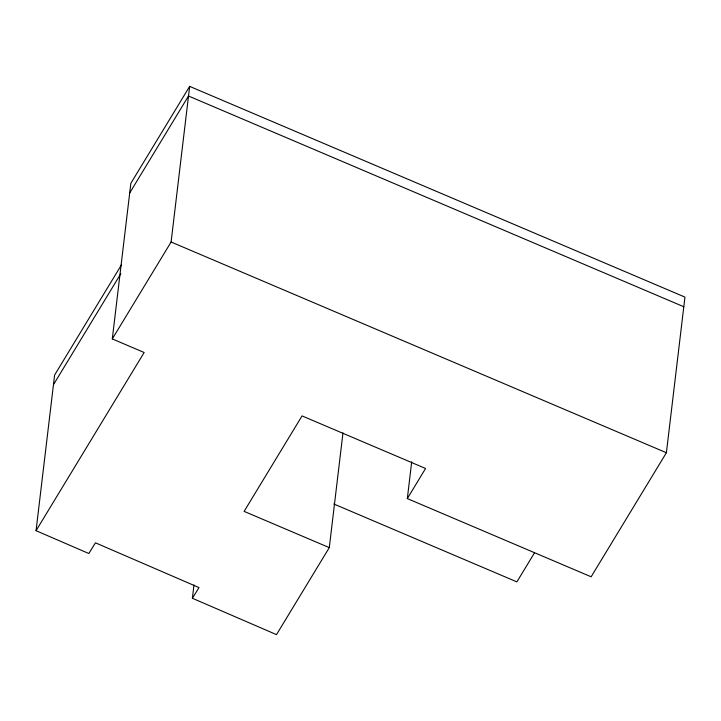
<?xml version="1.0" encoding="UTF-8"?>
<svg xmlns="http://www.w3.org/2000/svg" width="721" height="721" viewBox="0 0 721 721"><rect width="100%" height="100%" fill="white"/><g stroke="black" fill="none" stroke-linecap="round" stroke-linejoin="round"><path stroke-width="1.08" d="M342.98 432.843L329.29 547.627L276.504 634.624L192.39 598.268L198.996 587.579L95.442 542.814L88.836 553.512L36.05 530.692L54.607 375.055L121.452 264.877M36.05 530.692L144.164 352.497L112.296 338.933L130.852 183.305L189.659 86.376L684.95 297.106L666.393 452.743L591.139 576.791L407.32 498.581L411.7 461.8M112.296 338.933L171.102 242.004L189.659 86.376M192.39 598.268L193.985 584.947M129.708 192.949L188.505 96.019L683.796 306.749M53.462 384.708L120.885 273.574M407.32 498.581L425.579 468.47L302.045 415.909L244.122 511.387L329.29 547.627M534.396 553.025L516.885 581.883L333.787 503.979M171.102 242.004L666.393 452.743"/></g></svg>
